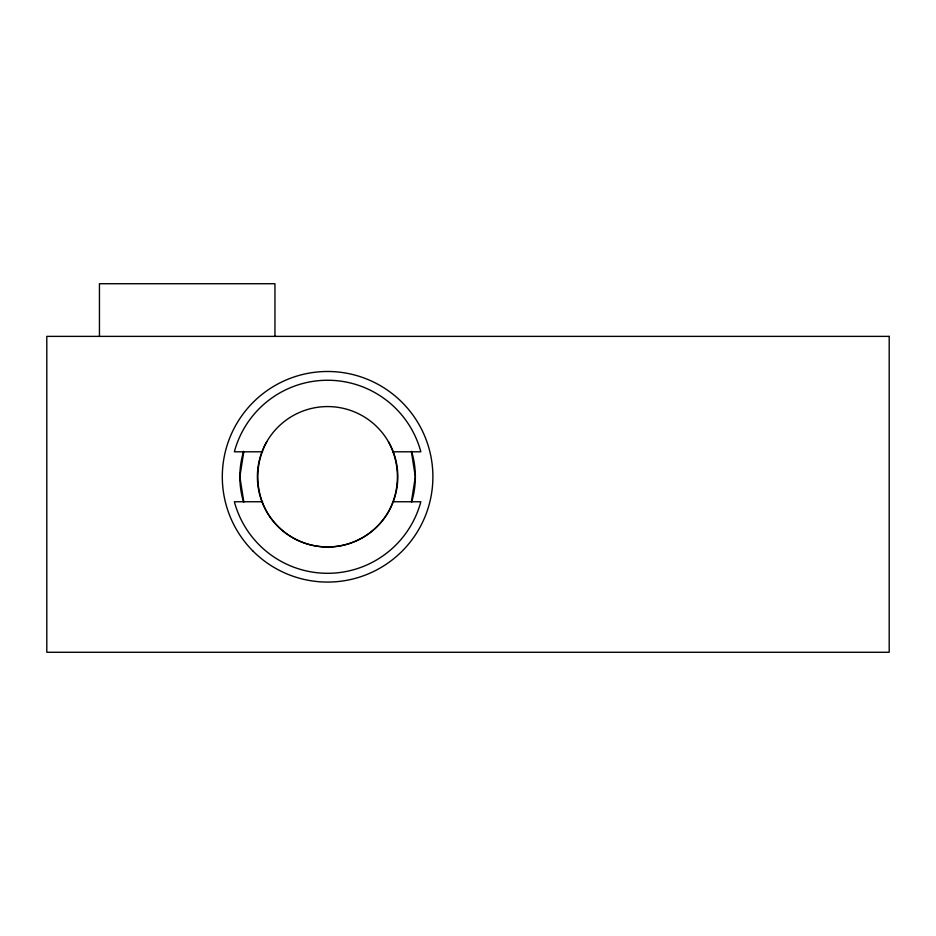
<?xml version="1.0" encoding="UTF-8"?>
<svg xmlns="http://www.w3.org/2000/svg" width="936" height="936" viewBox="0 0 936 936"><rect width="100%" height="100%" fill="white"/><g stroke="black" fill="none" stroke-linecap="round" stroke-linejoin="round"><path stroke-width="1.4" d="M243.781 451.795L239.85 476.775L243.781 501.755M266.807 441.675C254.803 463.285 254.803 490.265 266.807 511.875A70.2 70.2 0 0 0 388.393 511.875C400.397 490.265 400.397 463.285 388.393 441.675M411.419 501.755L415.35 476.775L411.419 451.795M262.618 451.795L234.363 451.795A96.525 96.525 0 0 1 420.837 451.795L392.582 451.795M262.618 501.755L234.363 501.755A96.525 96.525 0 0 0 420.837 501.755L392.582 501.755M274.95 336.375L274.95 283.725L99.45 283.725L99.45 336.375M411.583 451.327A87.75 87.75 0 0 1 411.583 502.222M243.617 502.222A87.75 87.75 0 0 1 243.617 451.327M889.2 336.375L46.8 336.375L46.8 652.275L889.2 652.275L889.2 336.375M253.141 551.234A105.3 105.3 0 0 0 429.308 504.024A105.3 105.3 0 0 0 300.351 375.067A105.3 105.3 0 0 0 253.141 551.234M277.957 526.418A70.2 70.2 0 0 0 395.413 494.945A70.2 70.2 0 0 0 309.43 408.962A70.2 70.2 0 0 0 277.957 526.418"/></g></svg>
